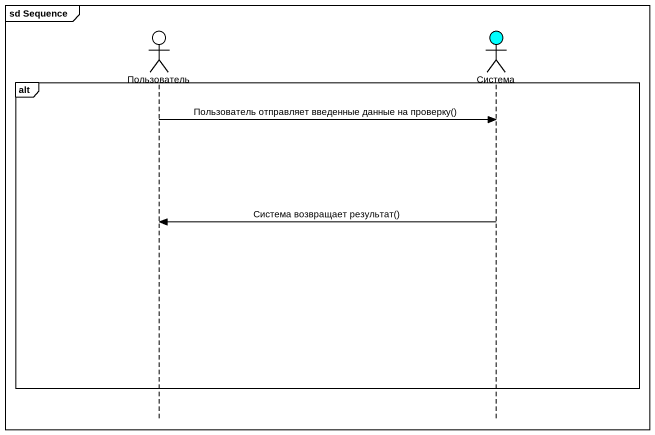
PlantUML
@startuml
mainframe sd Sequence
hide footbox
actor Пользователь
actor Система #00FFFF

alt
  Пользователь -> Система : Пользователь отправляет введенные данные на проверку()
  Система -> Пользователь : Система возвращает результат()
end
@enduml
